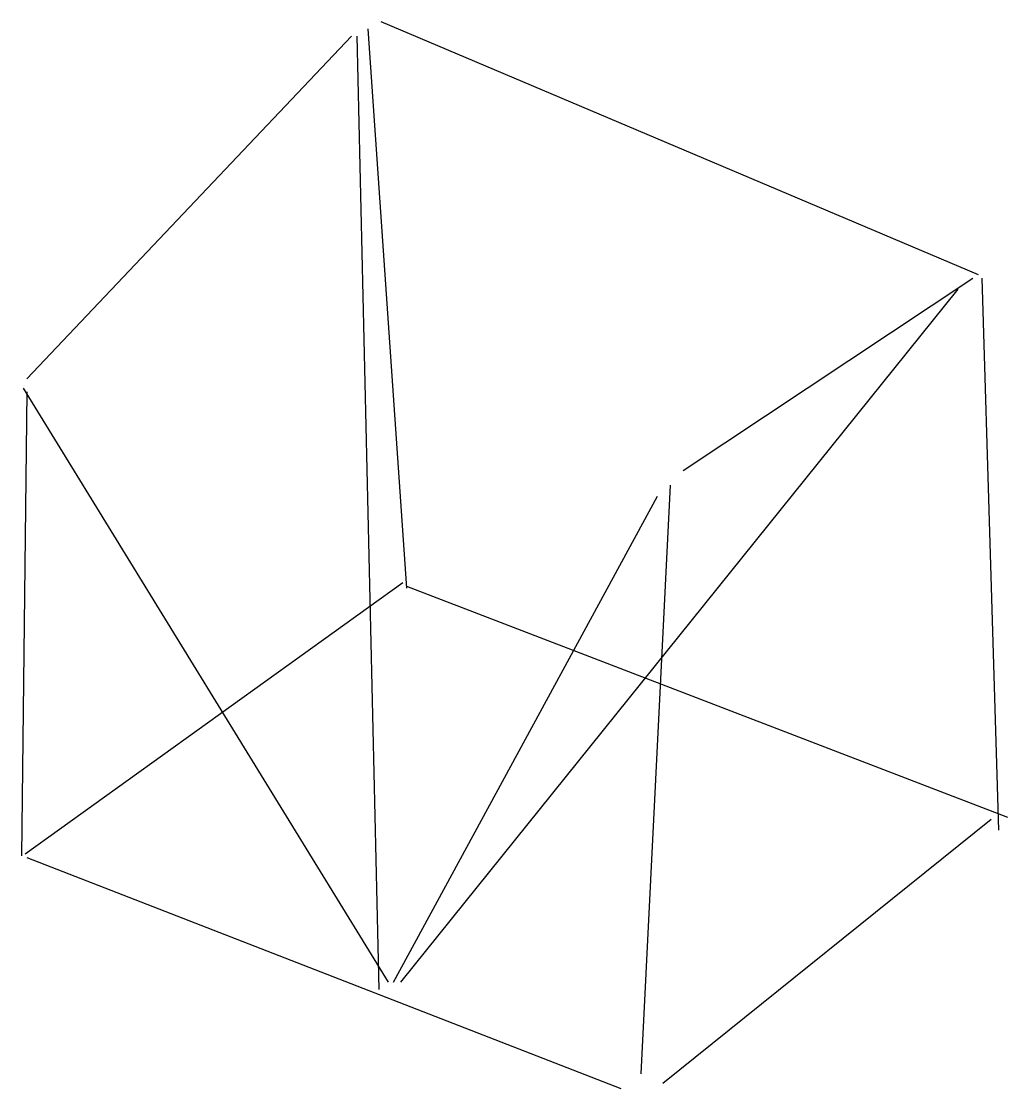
# Model space of a CAD drawing. Header units: metres. Extents: x -88 to 66, y -98 to 69.
import ezdxf

# ---------------------------------------------------------------- set-up
doc = ezdxf.new("R2010")
doc.units = ezdxf.units.M

msp = doc.modelspace()

# ---------------------------------------------------------------- linework, layer by layer
at = {"color": 0, "linetype": 'CONTINUOUS'}
for p, q in [((-31.972713, 68.533438), (61.508044, 28.96183)), ((-33.979968, 67.386435), (-27.958202, -20.072555)), ((-87.315615, 12.617035), (-36.560726, 66.239432)), ((-35.700473, 66.239432), (-32.259464, -82.870978)), ((15.341167, -1.720505), (60.647792, 28.388328)), ((62.081546, 28.388328), (64.662303, -57.923659)), ((-28.818454, -81.723975), (58.353785, 26.667823)), ((-87.315615, 10.609779), (-88.175868, -61.93817)), ((-87.889117, 11.183281), (-30.82571, -81.723975)), ((13.333912, -4.014511), (8.745899, -96.061514)), ((-29.965457, -81.723975), (11.326656, -5.735016)), ((-87.602366, -61.65142), (-28.531703, -19.212303)), ((-27.958202, -19.785804), (66.096057, -55.916404)), ((12.186909, -97.495268), (63.5153, -56.203155)), ((-87.315615, -62.224921), (5.59164, -98.355521))]:
    msp.add_line(p, q, dxfattribs=at)

doc.saveas('drawing.dxf')
